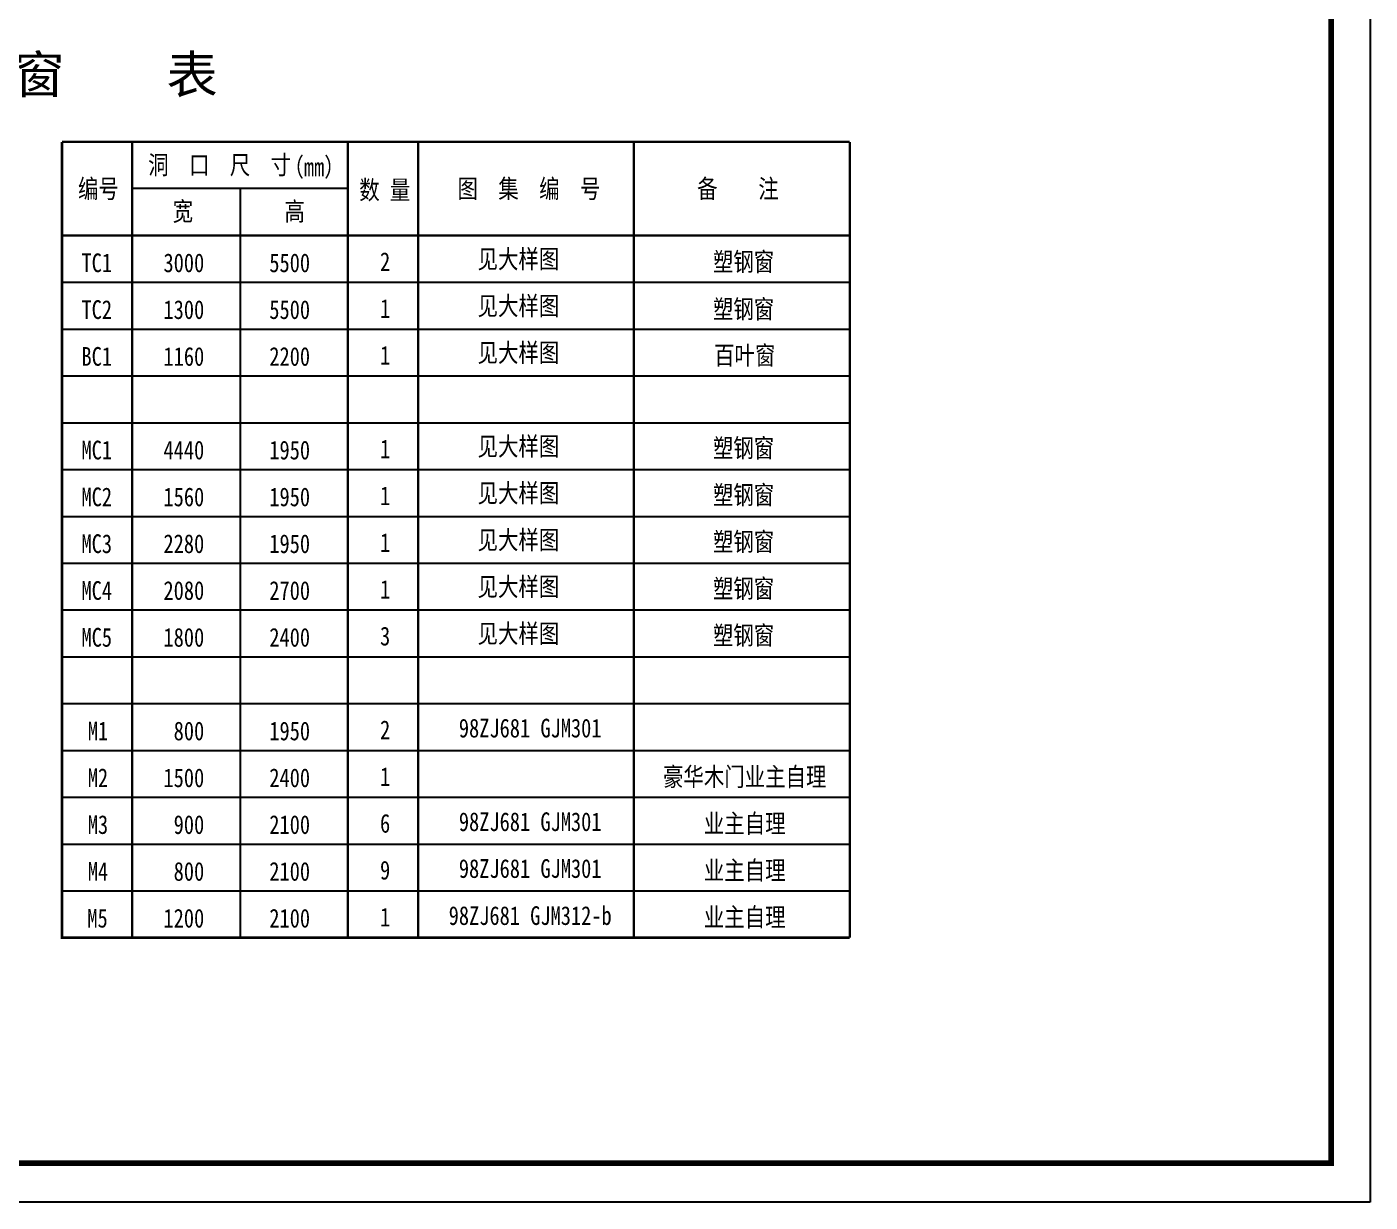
# Model space of a CAD drawing. Extents: x 12400 to 217743, y 90685 to 209848.
# Drawn here: x 200470 to 217690, y 102970 to 118033 of the extents above; entities that cross this region are included whole.
import ezdxf
from ezdxf.enums import TextEntityAlignment as Align

# ---------------------------------------------------------------- set-up
doc = ezdxf.new("R2010")
doc.units = 0
doc.header["$LTSCALE"] = 200
for name, color, linetype in [('FORM', 2, 'CONTINUOUS'), ('PUB_TITLE', 143, 'CONTINUOUS'), ('TEXT', 7, 'CONTINUOUS')]:
    doc.layers.add(name, color=color, linetype=linetype)
doc.styles.add('FS1', font='', dxfattribs={"width": 0.7})
doc.styles.add('总标题一', font='SIMHEI.TTF')
doc.styles.get('FS1').set_extended_font_data('FangSong_GB2312')

msp = doc.modelspace()

# ---------------------------------------------------------------- linework, layer by layer
at = {"layer": 'FORM', "linetype": 'Continuous'}
for p, q in [((204585.676, 115959.192), (201819.291, 115959.192)), ((203202.484, 115959.192), (203202.484, 106359.192)), ((200919.291, 114759.192), (211018.987, 114759.192)), ((200919.291, 114159.192), (211018.987, 114159.192)), ((200919.291, 113559.192), (211018.987, 113559.192)), ((200919.291, 112959.192), (211018.987, 112959.192)), ((200919.291, 112359.192), (211018.987, 112359.192)), ((200919.291, 111759.192), (211018.987, 111759.192)), ((200919.291, 111159.192), (211018.987, 111159.192)), ((200919.291, 110559.192), (211018.987, 110559.192)), ((200919.291, 109959.192), (211018.987, 109959.192)), ((200919.291, 109359.192), (211018.987, 109359.192)), ((200919.291, 108759.192), (211018.987, 108759.192)), ((200919.291, 108159.192), (211018.987, 108159.192)), ((200919.291, 107559.192), (211018.987, 107559.192)), ((200919.291, 106959.192), (211018.987, 106959.192))]:
    msp.add_line(p, q, dxfattribs=at)
at = {"layer": 'FORM', "linetype": 'Continuous', "const_width": 36}
msp.add_lwpolyline([(200919.291, 116559.192), (200919.291, 106359.192), (211018.987, 106359.192)], dxfattribs=at)
at = {"layer": 'FORM', "linetype": 'Continuous', "const_width": 30, "flags": 128}
for points in [[(200919.291, 106359.192), (200919.291, 116559.192)], [(211018.987, 116559.192), (200919.291, 116559.192)], [(201819.291, 106359.192), (201819.291, 116559.192)], [(204585.676, 106359.192), (204585.676, 116559.192)], [(205485.676, 106359.192), (205485.676, 116559.192)], [(208252.017, 106359.192), (208252.017, 116559.192)], [(211018.987, 106359.192), (211018.987, 116559.192)], [(204585.676, 106359.192), (204585.676, 115959.192)], [(211018.987, 115359.192), (200919.291, 115359.192)]]:
    msp.add_lwpolyline(points, dxfattribs=at)
at = {"layer": 'PUB_TITLE'}
msp.add_lwpolyline([(217689.69, 102970.244), (175639.69, 102970.244), (175639.69, 132670.244), (217689.69, 132670.244)], close=True, dxfattribs=at)
at = {"layer": 'PUB_TITLE', "const_width": 70}
msp.add_lwpolyline([(176889.69, 103470.244), (176889.69, 132170.244), (217189.69, 132170.244), (217189.69, 103470.244)], close=True, dxfattribs=at)

# ---------------------------------------------------------------- texts
at = {"layer": 'TEXT', "style": '总标题一'}
msp.add_text('门    窗    表', height=480, dxfattribs=at).set_placement((200627.359, 117432.307), align=Align.MIDDLE)
at = {"layer": 'TEXT', "style": 'FS1', "width": 0.8}
for s, p in [('洞  口  尺  寸', (202940.849, 116267.523)), ('（mm）', (204151.329, 116240.867)), ('编号', (201387.291, 115964.152)), ('数 量', (205057.386, 115946.84)), ('图  集  编  号', (206906.234, 115964.152)), ('备    注', (209585.39, 115964.152)), ('宽', (202469.207, 115673.021)), ('高', (203903.948, 115673.021)), ('见大样图', (206771.01, 115062.394)), ('2', (205062.601, 115023.401)), ('塑钢窗', (209657.291, 115027.47)), ('1', (205062.601, 114423.401)), ('见大样图', (206771.01, 114462.394)), ('塑钢窗', (209657.291, 114420.383)), ('见大样图', (206771.01, 113862.394)), ('1', (205062.601, 113823.401)), ('百叶窗', (209672.324, 113827.47)), ('见大样图', (206771.01, 112662.394)), ('塑钢窗', (209657.291, 112639.593)), ('1', (205062.601, 112623.401)), ('1', (205062.601, 112023.401)), ('见大样图', (206771.01, 112062.394)), ('塑钢窗', (209657.291, 112039.593)), ('见大样图', (206771.01, 111462.394)), ('塑钢窗', (209657.291, 111439.593)), ('1', (205062.601, 111423.401)), ('1', (205062.601, 110823.401)), ('见大样图', (206771.01, 110862.394)), ('塑钢窗', (209657.291, 110839.593)), ('见大样图', (206771.01, 110262.394)), ('塑钢窗', (209657.291, 110239.593)), ('3', (205062.601, 110223.401)), ('2', (205062.601, 109023.401)), ('98ZJ681 GJM301', (206922.129, 109045.824)), ('1', (205062.601, 108423.401)), ('豪华木门业主自理', (209672.324, 108427.47)), ('98ZJ681 GJM301', (206922.129, 107845.824)), ('业主自理', (209672.324, 107827.47)), ('6', (205062.601, 107823.401)), ('9', (205062.601, 107223.401)), ('98ZJ681 GJM301', (206922.129, 107245.824)), ('业主自理', (209672.324, 107227.47)), ('98ZJ681 GJM312-b', (206922.129, 106645.824)), ('业主自理', (209672.324, 106627.47)), ('1', (205062.601, 106623.401))]:
    msp.add_text(s, height=240, dxfattribs=at).set_placement(p, align=Align.MIDDLE)
for s, p in [('TC1', (201169.831, 114889.047)), ('TC2', (201169.831, 114289.047)), ('BC1', (201169.831, 113689.047)), ('MC1', (201169.831, 112489.047)), ('MC2', (201169.831, 111889.047)), ('MC3', (201169.831, 111289.047)), ('MC4', (201169.831, 110689.047)), ('MC5', (201169.831, 110089.047)), ('M1', (201250.295, 108889.047)), ('M2', (201250.295, 108289.047)), ('M3', (201250.295, 107689.047)), ('M4', (201250.295, 107089.047)), ('M5', (201245.311, 106489.047))]:
    msp.add_text(s, height=240, dxfattribs=at).set_placement(p)
for s, p in [('3000', (202743.514, 114889.047)), ('5500', (204100.368, 114889.047)), ('1300', (202743.514, 114289.047)), ('5500', (204100.368, 114289.047)), ('1160', (202743.514, 113689.047)), ('2200', (204100.368, 113689.047)), ('4440', (202743.514, 112489.047)), ('1950', (204100.368, 112489.047)), ('1560', (202743.514, 111889.047)), ('1950', (204100.368, 111889.047)), ('2280', (202743.514, 111289.047)), ('1950', (204100.368, 111289.047)), ('2080', (202743.514, 110689.047)), ('2700', (204100.368, 110689.047)), ('1800', (202743.514, 110089.047)), ('2400', (204100.368, 110089.047)), ('800', (202743.514, 108889.047)), ('1950', (204100.368, 108889.047)), ('1500', (202743.514, 108289.047)), ('2400', (204100.368, 108289.047)), ('900', (202743.514, 107689.047)), ('2100', (204100.368, 107689.047)), ('800', (202743.514, 107089.047)), ('2100', (204100.368, 107089.047)), ('1200', (202743.514, 106489.047)), ('2100', (204100.368, 106489.047))]:
    msp.add_text(s, height=240, dxfattribs=at).set_placement(p, align=Align.RIGHT)

doc.saveas('drawing.dxf')
